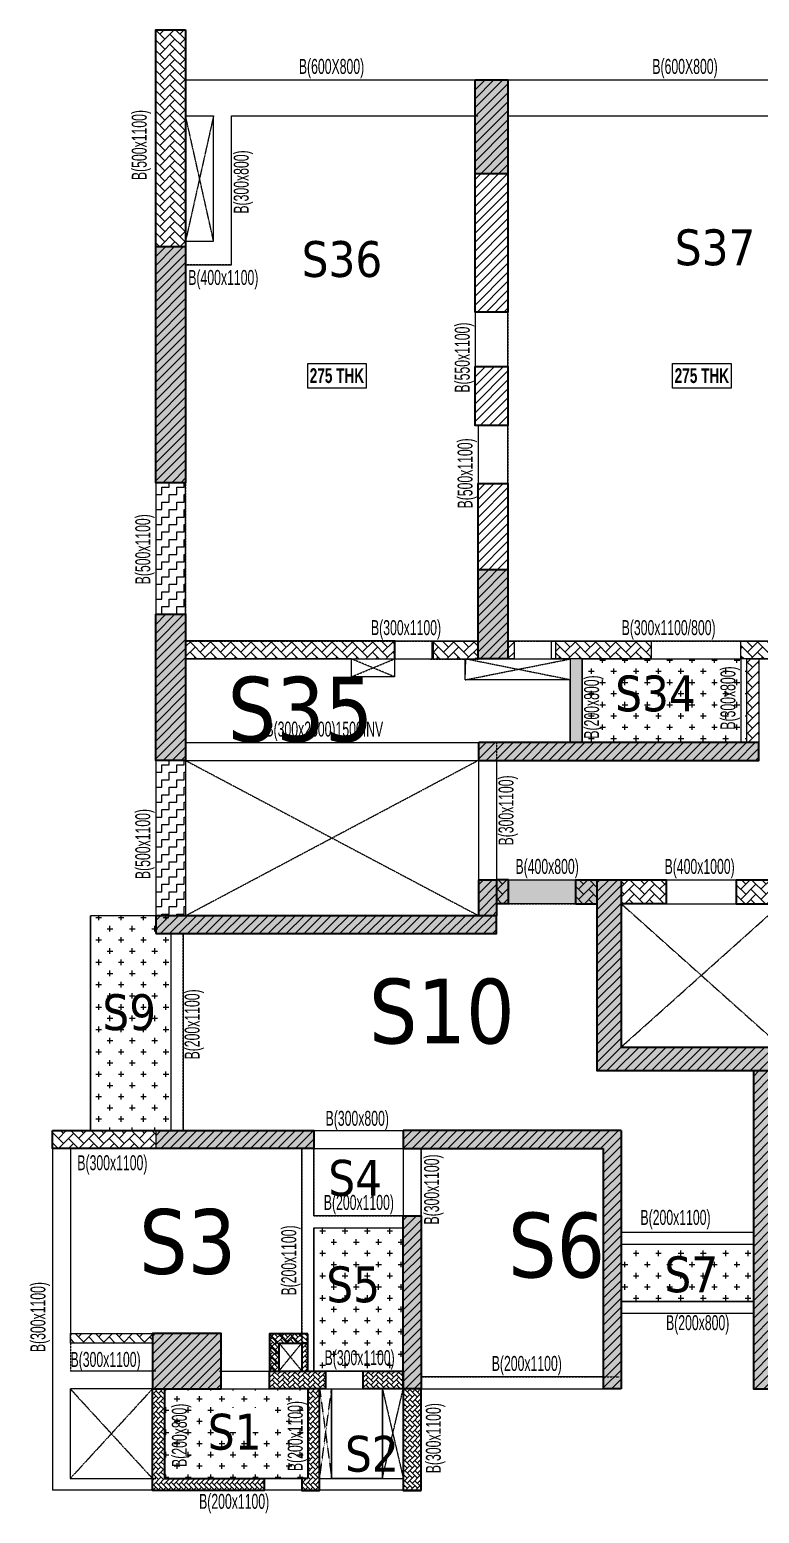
# Model space of a CAD drawing. Header units: millimetres. Extents: x 59 to 67037, y 412 to 26725.
# Drawn here: x 59 to 12278, y 1436 to 26286 of the extents above; entities that cross this region are included whole.
import ezdxf

# ---------------------------------------------------------------- set-up
doc = ezdxf.new("R2010")
doc.units = ezdxf.units.MM
doc.linetypes.add('HIDDEN', pattern=[0.375, 0.25, -0.125])
for name, color, linetype, lineweight in [('A-FLOR-IDEN', 11, 'Continuous', 9), ('A-HIDD-ABVE', 8, 'HIDDEN', 20), ('S-BEAM', 7, 'Continuous', 18), ('S-BEAM-IDEN', 2, 'Continuous', 9), ('S-COL HATCH', 9, 'Continuous', 0), ('S-COLS', 5, 'Continuous', 35)]:
    doc.layers.add(name, color=color, linetype=linetype, lineweight=lineweight)
doc.layers.add('changes', color=7, linetype='Continuous')
doc.layers.add('SUNK SLAB', color=8, linetype='Continuous')
doc.styles.add('Dim.s & Anno.(Misc.)', font='ARIALN.TTF')
doc.styles.add('Swis721 LtCn BT', font='swisscl.ttf', dxfattribs={"width": 0.9, "height": 233.355162})
doc.styles.add('Swis721 LtCn BT_B', font='', dxfattribs={"width": 0.9, "height": 246.918336})
doc.styles.get('Swis721 LtCn BT_B').set_extended_font_data('Swis721 LtCn BT', bold=True)
pattern_1 = [(45, (-31890644.18, 20635841.75), (-75.1300955, 75.1300955), [])]
pattern_2 = [(0, (-31352019.15, 21119978.29), (187.5, 187.5), [93.75, -281.25]), (90, (-31351972.27, 21119931.41), (-187.5, 187.5), [93.75, -281.25])]
pattern_3 = [(45, (-31792792.5, 20735559.75), (0, 169.7056275), [360, -120]), (135, (-31792707.64, 20735644.6), (1e-14, 169.7056275), [360, -120])]
pattern_4 = [(45, (-31609283, 20752631.54), (0, 169.7056275), [360, -120]), (135, (-31609198.14, 20752716.4), (1e-14, 169.7056275), [360, -120])]
pattern_5 = [(315, (-31091886.604, 20694843.886), (84.85281374, -1e-14), [180, -60]), (45, (-31091844.18, 20694801.46), (84.85281374, -2e-14), [180, -60])]
pattern_6 = [(0, (-31792352.74, 20733747.85), (125, 125), [125, -125]), (90, (-31792227.74, 20733747.85), (-125, 125), [125, -125])]

# ---------------------------------------------------------------- blocks, each defined once
blk = doc.blocks.new('A$Cebf64a2d')
at = {"layer": 'S-COL HATCH', "transparency": 33554687}
h = blk.add_hatch(dxfattribs=at)
h.set_pattern_fill('ANSI31', color=256, scale=850)
h.set_pattern_definition(pattern_1)
h.paths.add_polyline_path([(7629, 22675), (7079, 22675), (7079, 18785), (7629, 18785)])
h = blk.add_hatch(dxfattribs=at)
h.set_pattern_fill('ANSI31', color=256, scale=850)
h.set_pattern_definition(pattern_1)
h.paths.add_polyline_path([(2229, 19876), (1729, 19876), (1729, 15926), (2229, 15926)])
h = blk.add_hatch(dxfattribs=at)
h.set_pattern_fill('ANSI31', color=256, scale=850)
h.set_pattern_definition(pattern_1)
h.paths.add_polyline_path([(7629, 17875), (7079, 17875), (7079, 16885), (7629, 16885)])
h = blk.add_hatch(dxfattribs=at)
h.set_pattern_fill('ANSI31', color=256, scale=850)
h.set_pattern_definition(pattern_1)
h.paths.add_polyline_path([(7629, 15675), (7629, 15675), (7629, 15775), (7629, 15915), (7129, 15915), (7129, 12975), (7629, 12975)])
h = blk.add_hatch(dxfattribs=at)
h.set_pattern_fill('ANSI31', color=256, scale=850)
h.set_pattern_definition(pattern_1)
h.paths.add_polyline_path([(1729, 11275), (2229, 11275), (2229, 13726), (1729, 13726)])
h = blk.add_hatch(dxfattribs=at)
h.set_pattern_fill('ANSI31', color=256, scale=850)
h.set_pattern_definition(pattern_1)
h.paths.add_polyline_path([(11829, 11575), (11629, 11575), (7439, 11575), (7439, 11275), (11829, 11275)])
h.paths.add_polyline_path([(7439, 11575), (7140, 11575), (7140, 11275), (7439, 11275)])
h = blk.add_hatch(dxfattribs=at)
h.set_pattern_fill('ANSI31', color=256, scale=850)
h.set_pattern_definition(pattern_1)
h.paths.add_polyline_path([(7140, 8675), (7439, 8675), (7439, 9275), (7140, 9275)])
h = blk.add_hatch(dxfattribs=at)
h.set_pattern_fill('ANSI31', color=256, scale=850)
h.set_pattern_definition(pattern_1)
h.paths.add_polyline_path([(14479, 6075), (14479, 6475), (9525, 6475), (9525, 9275), (9125, 9275), (9125, 6075)])
h = blk.add_hatch(dxfattribs=at)
h.set_pattern_fill('ANSI31', color=256, scale=850)
h.set_pattern_definition(pattern_1)
h.paths.add_polyline_path([(1729, 8675), (1729, 8375), (7439, 8375), (7439, 8675)])
h = blk.add_hatch(dxfattribs=at)
h.set_pattern_fill('ANSI31', color=256, scale=850)
h.set_pattern_definition(pattern_1)
h.paths.add_polyline_path([(12039, 6075), (11739, 6075), (11739, 750), (12039, 750), (14479, 750), (14479, 1150), (12039, 1150), (12039, 2850), (12039, 2850), (12039, 2850)])
h = blk.add_hatch(dxfattribs=at)
h.set_pattern_fill('ANSI31', color=256, scale=850)
h.set_pattern_definition(pattern_1)
h.paths.add_polyline_path([(4375, 5075), (1729, 5075), (1729, 4775), (4375, 4775)])
h = blk.add_hatch(dxfattribs=at)
h.set_pattern_fill('ANSI31', color=256, scale=850)
h.set_pattern_definition(pattern_1)
h.paths.add_polyline_path([(9525, 5075), (5875, 5075), (5875, 4775), (9225, 4775), (9225, 750), (9525, 750)])
h = blk.add_hatch(dxfattribs=at)
h.set_pattern_fill('ANSI31', color=256, scale=850)
h.set_pattern_definition(pattern_1)
h.paths.add_polyline_path([(6175, 3648), (5875, 3648), (5875, 750), (6175, 750)])
h = blk.add_hatch(dxfattribs=at)
h.set_pattern_fill('ANSI31', color=256, scale=850)
h.set_pattern_definition(pattern_1)
h.paths.add_polyline_path([(2825, 1675), (1675, 1675), (1675, 750), (2825, 750)])
at = {"layer": 'S-BEAM', "color": 5, "elevation": 0}
for points in [[(5729, 13276), (2231, 13276), (2231, 12976), (5729, 12976)], [(6359, 13275), (7129, 13275), (7129, 12974), (6359, 12974)], [(7629, 13275), (7730, 13275), (7730, 12975), (7629, 12975)], [(8360, 13275), (10029, 13275), (10029, 12975), (8360, 12975)], [(11529, 13275), (12579, 13275), (12579, 12975), (11529, 12975)], [(11629, 12975), (11829, 12975), (11829, 11575), (11629, 11575)], [(300, 1675), (1675, 1675), (1675, 1515), (300, 1515)], [(4175, 1675), (4175, 1515), (3795, 1515), (3795, 1048), (3635, 1048), (3635, 1675)]]:
    blk.add_lwpolyline(points, close=True, dxfattribs=at)
at = {"layer": 'S-COL HATCH', "transparency": 33554687}
blk.add_line((1729, 5075), (1729, 4775), dxfattribs=at)
at = {"layer": 'S-COLS'}
for p, q in [((2229, 23515), (2229, 23515)), ((2229, 19876), (1729, 19876)), ((7140, 11275, 0), (7140, 11575, 0)), ((9525, 5075), (5875, 5075)), ((5875, 5075), (5875, 4775)), ((9525, 5075), (9525, 750)), ((5875, 4775), (9225, 4775)), ((9225, 4775), (9225, 750)), ((9525, 750), (9225, 750))]:
    blk.add_line(p, q, dxfattribs=at)
at = {"layer": 'S-COLS', "elevation": 0}
for points in [[(2229, 23515), (2229, 15926), (1729, 15926), (1729, 23515)], [(7079, 22675), (7629, 22675), (7629, 18785), (7079, 18785)], [(7079, 17875), (7629, 17875), (7629, 16885), (7079, 16885)], [(1729, 13726), (2229, 13726), (2229, 11275), (1729, 11275)], [(1729, 8375), (7439, 8375), (7439, 8675), (1729, 8675)], [(0, 5075), (4375, 5075), (4375, 4775), (0, 4775)], [(5875, 3648), (6175, 3648), (6175, 750), (5875, 750)], [(1675, 750), (2825, 750), (2825, 1675), (1675, 1675)]]:
    blk.add_lwpolyline(points, close=True, dxfattribs=at)
for points in [[(7129, 12975), (7129, 15915), (7629, 15915), (7629, 12975), (7079, 12975)], [(7140, 11275), (11829, 11275), (11829, 11575), (7140, 11575)], [(20279, 6075), (9125, 6075), (9125, 9275), (9525, 9275), (9525, 6475), (12209, 6475)], [(11739, 6075), (11739, 750), (12039, 750)]]:
    blk.add_lwpolyline(points, dxfattribs=at)
at = {"layer": 'S-COLS', "color": 5, "elevation": 0}
blk.add_lwpolyline([(7140, 9275), (7439, 9275), (7439, 8675), (7140, 8675)], close=True, dxfattribs=at)
blk = doc.blocks.new('A$C2f35dc8c')
at = {"layer": 'S-COL HATCH'}
h = blk.add_hatch(dxfattribs=at)
h.set_pattern_fill('AR-HBONE', color=256, scale=30)
h.set_pattern_definition(pattern_3)
h.paths.add_polyline_path([(1729, 23515), (2229, 23515), (2229, 19876), (1729, 19876)])
at = {"layer": 'S-COL HATCH', "transparency": 33554687}
h = blk.add_hatch(color=256, dxfattribs=at)
h.dxf.hatch_style = 1
h.paths.add_polyline_path([(7079, 21100), (7629, 21100), (7629, 22675), (7079, 22675)])
h = blk.add_hatch(color=256, dxfattribs=at)
h.dxf.hatch_style = 1
h.paths.add_polyline_path([(2229, 19876), (1729, 19876), (1729, 15926), (2229, 15926)])
h = blk.add_hatch(color=256, dxfattribs=at)
h.dxf.hatch_style = 1
h.paths.add_polyline_path([(7629, 14408), (7629, 14464), (7629, 14475), (7129, 14475), (7129, 12975), (7629, 12975)])
h = blk.add_hatch(color=256, dxfattribs=at)
h.dxf.hatch_style = 1
h.paths.add_polyline_path([(1729, 11275), (2229, 11275), (2229, 13726), (1729, 13726)])
at = {"layer": 'S-COL HATCH'}
h = blk.add_hatch(dxfattribs=at)
h.set_pattern_fill('AR-HBONE', color=256, scale=30)
h.set_pattern_definition(pattern_3)
h.paths.add_polyline_path([(5739, 13275), (2231, 13275), (2231, 12976), (5739, 12976)])
h = blk.add_hatch(dxfattribs=at)
h.set_pattern_fill('AR-HBONE', color=256, scale=30)
h.set_pattern_definition(pattern_3)
h.paths.add_polyline_path([(7129, 13275), (6379, 13275), (6379, 12974), (6910, 12974), (6910, 12975), (7129, 12975)])
h = blk.add_hatch(dxfattribs=at)
h.set_pattern_fill('AR-HBONE', color=256, scale=30)
h.set_pattern_definition(pattern_3)
h.paths.add_polyline_path([(7730, 13275), (7629, 13275), (7629, 12975), (7730, 12975)])
h = blk.add_hatch(dxfattribs=at)
h.set_pattern_fill('AR-HBONE', color=256, scale=30)
h.set_pattern_definition(pattern_3)
h.paths.add_polyline_path([(10029, 13275), (8430, 13275), (8430, 12975), (10029, 12975)])
h = blk.add_hatch(dxfattribs=at)
h.set_pattern_fill('AR-HBONE', color=256, scale=30)
h.set_pattern_definition(pattern_3)
h.paths.add_polyline_path([(11529, 13275), (11529, 12975), (12579, 12975), (12579, 13275)])
h = blk.add_hatch(dxfattribs=at)
h.set_pattern_fill('AR-HBONE', color=256, scale=30)
h.set_pattern_definition(pattern_3)
h.paths.add_polyline_path([(11829, 12975), (11629, 12975), (11629, 11575), (11829, 11575)])
at = {"layer": 'S-COL HATCH', "transparency": 33554687}
h = blk.add_hatch(color=256, dxfattribs=at)
h.dxf.hatch_style = 1
h.paths.add_polyline_path([(11829, 11575), (11629, 11575), (7439, 11575), (7439, 11275), (11829, 11275)])
h.paths.add_polyline_path([(7439, 11575), (7140, 11575), (7140, 11275), (7439, 11275)])
h = blk.add_hatch(color=256, dxfattribs=at)
h.dxf.hatch_style = 1
h.paths.add_polyline_path([(7140, 8675), (7439, 8675), (7439, 9275), (7140, 9275)])
at = {"layer": 'S-COL HATCH'}
h = blk.add_hatch(dxfattribs=at)
h.set_pattern_fill('AR-HBONE', color=256, scale=30)
h.set_pattern_definition(pattern_4)
h.paths.add_polyline_path([(7640, 8875), (7640, 9275), (7440, 9275), (7440, 8875)])
h = blk.add_hatch(dxfattribs=at)
h.set_pattern_fill('AR-HBONE', color=256, scale=30)
h.set_pattern_definition(pattern_4)
h.paths.add_polyline_path([(9125, 8875), (9125, 9275), (8760, 9275), (8760, 8875), (8849, 8875)])
at = {"layer": 'S-COL HATCH', "transparency": 33554687}
h = blk.add_hatch(color=256, dxfattribs=at)
h.dxf.hatch_style = 1
h.paths.add_polyline_path([(14479, 6075), (14479, 6475), (9525, 6475), (9525, 9275), (9125, 9275), (9125, 6075)])
at = {"layer": 'S-COL HATCH'}
h = blk.add_hatch(dxfattribs=at)
h.set_pattern_fill('AR-HBONE', color=256, scale=30)
h.set_pattern_definition(pattern_4)
h.paths.add_polyline_path([(10283, 8875), (10283, 9275), (9525, 9275), (9525, 8875)])
h = blk.add_hatch(dxfattribs=at)
h.set_pattern_fill('AR-HBONE', color=256, scale=30)
h.set_pattern_definition(pattern_4)
h.paths.add_polyline_path([(12209, 9275), (11453, 9275), (11453, 8875), (12209, 8875)])
at = {"layer": 'S-COL HATCH', "transparency": 33554687}
h = blk.add_hatch(color=256, dxfattribs=at)
h.dxf.hatch_style = 1
h.paths.add_polyline_path([(1729, 8675), (1729, 8375), (7439, 8375), (7439, 8675)])
h = blk.add_hatch(color=256, dxfattribs=at)
h.dxf.hatch_style = 1
h.paths.add_polyline_path([(12039, 6075), (11739, 6075), (11739, 750), (12039, 750), (14479, 750), (14479, 1150), (12039, 1150), (12039, 2850), (12039, 2850), (12039, 2850)])
at = {"layer": 'S-COL HATCH'}
h = blk.add_hatch(dxfattribs=at)
h.set_pattern_fill('AR-HBONE', color=256, scale=30)
h.set_pattern_definition(pattern_3)
h.paths.add_polyline_path([(1729, 4775), (1729, 5075), (0, 5075), (0, 4775)])
at = {"layer": 'S-COL HATCH', "transparency": 33554687}
h = blk.add_hatch(color=256, dxfattribs=at)
h.dxf.hatch_style = 1
h.paths.add_polyline_path([(4375, 5075), (1729, 5075), (1729, 4775), (4375, 4775)])
h = blk.add_hatch(color=256, dxfattribs=at)
h.dxf.hatch_style = 1
h.paths.add_polyline_path([(9525, 5075), (5875, 5075), (5875, 4775), (9225, 4775), (9225, 750), (9525, 750)])
h = blk.add_hatch(color=256, dxfattribs=at)
h.dxf.hatch_style = 1
h.paths.add_polyline_path([(6175, 3648), (5875, 3648), (5875, 750), (6175, 750)])
at = {"layer": 'S-COL HATCH'}
h = blk.add_hatch(dxfattribs=at)
h.set_pattern_fill('AR-HBONE', color=256, scale=30)
h.set_pattern_definition([(45, (-31792792.5, 20635841.75), (0, 169.7056275), [360, -120]), (135, (-31792707.64, 20635926.6), (1e-14, 169.7056275), [360, -120])])
h.paths.add_polyline_path([(4175, 1675), (4175, 1515), (3795, 1515), (3795, 1048), (3635, 1048), (3635, 1675)])
h.paths.add_polyline_path([(300, 1675), (1675, 1675), (1675, 1515), (300, 1515)])
at = {"layer": 'S-COL HATCH', "transparency": 33554687}
h = blk.add_hatch(color=256, dxfattribs=at)
h.dxf.hatch_style = 1
h.paths.add_polyline_path([(2825, 1675), (1675, 1675), (1675, 750), (2825, 750)])
at = {"layer": 'S-BEAM', "color": 5, "elevation": 0}
for points in [[(5739, 13276), (2231, 13276), (2231, 12976), (5739, 12976)], [(6379, 13275), (7129, 13275), (7129, 12974), (6379, 12974)], [(7629, 13275), (7730, 13275), (7730, 12975), (7629, 12975)], [(8430, 13275), (10029, 13275), (10029, 12975), (8430, 12975)], [(11529, 13275), (12579, 13275), (12579, 12975), (11529, 12975)], [(11629, 12975), (11829, 12975), (11829, 11575), (11629, 11575)]]:
    blk.add_lwpolyline(points, close=True, dxfattribs=at)
at = {"layer": 'S-COL HATCH', "transparency": 33554687}
blk.add_line((1729, 5075, 0), (1729, 4775, 0), dxfattribs=at)
at = {"layer": 'S-COLS'}
for p, q in [((2229, 23515, 0), (2229, 23515, 0)), ((2229, 19876, 0), (1729, 19876, 0)), ((7140, 11275, 0), (7140, 11575, 0)), ((7640, 9275, 0), (7439, 9275, 0)), ((7640, 8875, 0), (7640, 9275, 0)), ((8760, 9275, 0), (8760, 8875, 0)), ((8760, 9275, 0), (9125, 9275, 0)), ((9525, 9275, 0), (10283, 9275, 0)), ((10283, 8875, 0), (10283, 9275, 0)), ((11453, 9275, 0), (11453, 8875, 0)), ((11453, 9275, 0), (12209, 9275, 0)), ((7640, 8875, 0), (7439, 8875, 0)), ((8760, 8875, 0), (9125, 8875, 0)), ((10283, 8875, 0), (9525, 8875, 0)), ((11453, 8875, 0), (12209, 8875, 0)), ((9525, 5075, 0), (5875, 5075, 0)), ((5875, 5075, 0), (5875, 4775, 0)), ((9525, 5075, 0), (9525, 750, 0)), ((5875, 4775, 0), (9225, 4775, 0)), ((9225, 4775, 0), (9225, 750, 0)), ((9525, 750, 0), (9225, 750, 0))]:
    blk.add_line(p, q, dxfattribs=at)
at = {"layer": 'S-COLS', "elevation": 0}
for points in [[(2229, 23515), (2229, 15926), (1729, 15926), (1729, 23515)], [(7079, 22675), (7629, 22675), (7629, 21100), (7079, 21100)], [(1729, 13726), (2229, 13726), (2229, 11275), (1729, 11275)], [(1729, 8375), (7439, 8375), (7439, 8675), (1729, 8675)], [(0, 5075), (4375, 5075), (4375, 4775), (0, 4775)], [(5875, 3648), (6175, 3648), (6175, 750), (5875, 750)], [(1675, 750), (2825, 750), (2825, 1675), (1675, 1675)]]:
    blk.add_lwpolyline(points, close=True, dxfattribs=at)
for points in [[(7129, 12975), (7129, 14475), (7629, 14475), (7629, 12975), (7079, 12975)], [(7140, 11275), (11829, 11275), (11829, 11575), (7140, 11575)], [(20279, 6075), (9125, 6075), (9125, 9275), (9525, 9275), (9525, 6475), (12209, 6475)], [(11739, 6075), (11739, 750), (12039, 750)]]:
    blk.add_lwpolyline(points, dxfattribs=at)
at = {"layer": 'S-COLS', "color": 5, "elevation": 0}
blk.add_lwpolyline([(7140, 9275), (7439, 9275), (7439, 8675), (7140, 8675)], close=True, dxfattribs=at)
blk = doc.blocks.new('A$C6614787e')
at = {"layer": 'S-COL HATCH'}
h = blk.add_hatch(dxfattribs=at)
h.set_pattern_fill('AR-HBONE', color=256, scale=15)
h.set_pattern_definition([(45, (-31102020.92, 20625022.12), (0, 84.85281374), [180, -60]), (135, (-31101978.495, 20625064.55), (7e-15, 84.85281374), [180, -60])])
h.paths.add_polyline_path([(2600, 2625), (1960, 2625), (1960, 2000), (2120, 2000), (2120, 2466), (2600, 2466)])
h = blk.add_hatch(dxfattribs=at)
h.set_pattern_fill('AR-HBONE', color=256, scale=15)
h.set_pattern_definition([(45, (0, 0), (0, 84.8528), [180, -60]), (135, (42.426, 42.426), (7e-15, 84.8528), [180, -60])])
h.paths.add_polyline_path([(2600, 2466), (2500, 2466), (2500, 2000), (2600, 2000)])
h = blk.add_hatch(dxfattribs=at)
h.set_pattern_fill('AR-HBONE', color=256, scale=15)
h.set_pattern_definition([(45, (-31364182.66, 21103765.56), (0, 84.85281374), [180, -60]), (135, (-31364140.23, 21103807.99), (7e-15, 84.85281374), [180, -60])])
h.paths.add_polyline_path([(2900, 1700), (2900, 2000), (1960, 2000), (1960, 1700)])
h = blk.add_hatch(dxfattribs=at)
h.set_pattern_fill('AR-HBONE', color=256, scale=15)
h.set_pattern_definition([(45, (-31362782.653, 21103765.56), (0, 84.85281374), [180, -60]), (135, (-31362740.227, 21103807.99), (7e-15, 84.85281374), [180, -60])])
h.paths.add_polyline_path([(4200, 1700), (4200, 2000), (3530, 2000), (3530, 1700)])
h = blk.add_hatch(dxfattribs=at)
h.set_pattern_fill('AR-HBONE', color=256, scale=15, angle=-90)
h.set_pattern_definition(pattern_5)
edge = h.paths.add_edge_path()
edge.add_line((200, 1700), (200, 200))
edge.add_line((200, 200), (1870, 200))
edge.add_line((1870, 200), (1870, 0))
edge.add_line((1870, 0), (0, 0))
edge.add_line((0, 0), (0, 1700))
edge.add_line((0, 1700), (200, 1700))
h = blk.add_hatch(dxfattribs=at)
h.set_pattern_fill('AR-HBONE', color=256, scale=15, angle=-90)
h.set_pattern_definition(pattern_5)
h.paths.add_polyline_path([(2600, 200), (2500, 200), (2500, 0), (2800, 0), (2800, 1700), (2600, 1700)])
h = blk.add_hatch(dxfattribs=at)
h.set_pattern_fill('AR-HBONE', color=256, scale=15, angle=-90)
h.set_pattern_definition([(315, (21106265.21, 31371048.637), (84.85281374, -2e-14), [180, -60]), (45, (21106307.64, 31371006.21), (84.85281374, -2e-14), [180, -60])])
h.paths.add_polyline_path([(4200, 0), (4500, 0), (4500, 1700), (4200, 1700)])
at = {"layer": 'S-COLS', "elevation": 0}
for points in [[(2600, 2625), (1960, 2625), (1960, 2000), (2120, 2000), (2120, 2466), (2600, 2466), (2600, 2625)], [(200, 1700), (200, 200), (1870, 200), (1870, 0), (0, 0), (0, 1700), (200, 1700)]]:
    blk.add_lwpolyline(points, dxfattribs=at)
for points in [[(2600, 2466), (2500, 2466), (2500, 2000), (2600, 2000)], [(1960, 2000), (2900, 2000), (2900, 1700), (1960, 1700)], [(3530, 2000), (4200, 2000), (4200, 1700), (3530, 1700)], [(2600, 200), (2500, 200), (2500, 0), (2800, 0), (2800, 1700), (2600, 1700)], [(4500, 0), (4500, 1700), (4200, 1700), (4200, 0)]]:
    blk.add_lwpolyline(points, close=True, dxfattribs=at)

msp = doc.modelspace()

# ---------------------------------------------------------------- hatches: boundary and pattern name
at = {"layer": 'SUNK SLAB'}
h = msp.add_hatch(dxfattribs=at)
h.set_pattern_fill('ZIGZAG', color=8, scale=1000, style=0)
h.set_pattern_definition(pattern_6)
h.paths.add_polyline_path([(2669, 18697), (2169, 18697), (2169, 16497), (2669, 16497)])
h = msp.add_hatch(dxfattribs=at)
h.set_pattern_fill('ZIGZAG', color=8, scale=1000, style=0)
h.set_pattern_definition(pattern_6)
h.paths.add_polyline_path([(48329, 15746), (48129, 15746), (48129, 14346), (48329, 14346)])
h.paths.add_polyline_path([(49559, 12046), (47873, 12046), (47873, 11646), (49559, 11646)])
h.paths.add_polyline_path([(9309, 15746), (9269, 15746), (9269, 15746), (9109, 15746), (9109, 14346), (9309, 14346)])
h.paths.add_polyline_path([(9565, 12046), (7879, 12046), (7879, 12046), (7879, 11646), (9565, 11646)])
h = msp.add_hatch(dxfattribs=at)
h.set_pattern_fill('CROSS', color=8, scale=750, style=0)
h.set_pattern_definition(pattern_2)
h.paths.add_polyline_path([(9309, 15746), (9309, 14346), (12069, 14346), (12069, 15746)])
h.paths.add_polyline_path([(9736, 14348), (9736, 15621), (9209, 15621), (9209, 14348)], flags=9)
h = msp.add_hatch(dxfattribs=at)
h.set_pattern_fill('ZIGZAG', color=8, scale=1000, style=0)
h.set_pattern_definition([(0, (-31792352.73, 20729097.31), (125, 125), [125, -125]), (90, (-31792227.73, 20729097.31), (-125, 125), [125, -125])])
h.paths.add_polyline_path([(2669, 14046), (2169, 14046), (2169, 11446), (2669, 11446)])
h = msp.add_hatch(dxfattribs=at)
h.set_pattern_fill('CROSS', color=8, scale=750, style=0)
h.set_pattern_definition(pattern_2)
h.paths.add_polyline_path([(2429, 11446), (1079, 11453), (1079, 7853), (2429, 7846)])
h = msp.add_hatch(dxfattribs=at)
h.set_pattern_fill('CROSS', color=8, scale=750, style=0)
h.set_pattern_definition([(0, (-31352019.15, 21119978.27), (187.5, 187.5), [93.75, -281.25]), (90, (-31351972.27, 21119931.4), (-187.5, 187.5), [93.75, -281.25])])
h.paths.add_polyline_path([(6315, 6219), (4815, 6219), (4815, 3819), (6315, 3819)])
h.paths.add_polyline_path([(4935, 3777), (6334, 3777), (6334, 4304), (4935, 4304)], flags=9)
h = msp.add_hatch(dxfattribs=at)
h.set_pattern_fill('CROSS', color=8, scale=750, style=0)
h.set_pattern_definition(pattern_2)
h.paths.add_polyline_path([(12179, 4986), (12179, 5946), (9965, 5946), (9965, 4986)])
h = msp.add_hatch(dxfattribs=at)
h.set_pattern_fill('CROSS', color=8, scale=750, style=0)
h.set_pattern_definition(pattern_2)
h.paths.add_polyline_path([(4715, 2020), (4715, 3521), (2315, 3519), (2315, 2019)])
h.paths.add_polyline_path([(3148, 2792), (3148, 3204), (4126, 3204), (4126, 2792)], flags=0)
h.paths.add_polyline_path([(2777, 2150), (2777, 3423), (2250, 3423), (2250, 2150)], flags=9)
h.paths.add_polyline_path([(4772, 2143), (4772, 3416), (4245, 3416), (4245, 2143)], flags=9)
h.paths.add_polyline_path([(3102, 2740), (4152, 2740), (4152, 3258), (3102, 3258)], flags=24)

# ---------------------------------------------------------------- linework, layer by layer
at = {"layer": 'A-FLOR-IDEN', "color": 8, "elevation": 0, "flags": 128}
for points in [[(5693, 20693), (5693, 20281), (4716, 20281), (4716, 20693)], [(11805, 20693), (11805, 20281), (10827, 20281), (10827, 20693)]]:
    msp.add_lwpolyline(points, close=True, dxfattribs=at)
at = {"layer": 'A-HIDD-ABVE', "linetype": 'HIDDEN'}
for p, q in [((3139, 24846, 0), (2669, 22746, 0)), ((3139, 22746, 0), (2669, 24846, 0)), ((5446, 15447, 0), (6169, 15747, 0)), ((6169, 15447, 0), (5446, 15747, 0)), ((9109, 15396, 0), (7350, 15747, 0)), ((7350, 15396, 0), (9109, 15746, 0)), ((2669, 14046, 0), (7579, 11446, 0)), ((2669, 11446, 0), (7567, 14046, 0)), ((9965, 11646, 0), (12649, 9246, 0)), ((9965, 9246, 0), (12649, 11646, 0)), ((4235, 4286, 0), (4615, 3821, 0)), ((4235, 3821, 0), (4615, 4286, 0)), ((2115, 2019, 0), (740, 3519, 0)), ((740, 2019, 0), (2115, 3519, 0)), ((4915, 3521, 0), (5116, 2021, 0)), ((4915, 2021, 0), (5115, 3521, 0)), ((5965, 3521, 0), (6316, 2021, 0)), ((5965, 2021, 0), (6315, 3521, 0))]:
    msp.add_line(p, q, dxfattribs=at)
at = {"layer": 'changes', "color": 1, "elevation": 0}
for points in [[(3439, 24846), (7519, 24846), (7519, 23826), (7519, 21556), (7519, 19656), (7569, 19656), (7569, 18686), (7569, 16046), (2669, 16046), (2669, 22346), (3439, 22346)], [(8069, 24846), (14619, 24846), (14619, 16046), (8069, 16046)], [(7879, 14046), (7879, 12046), (25319, 12046), (25319, 14046), (19639, 14046), (19639, 15746), (12269, 15746), (12269, 14046)], [(9309, 15746), (11969, 15746), (11969, 14346), (9309, 14346)], [(2079, 7846), (2429, 7846), (2429, 8196), (2429, 10796), (2429, 11146), (2169, 11146), (2169, 11146), (2169, 11446), (1079, 11446), (1079, 7846)], [(2629, 11146), (2629, 7846), (9965, 7846), (9965, 6146), (12179, 6146), (12179, 8846), (9565, 8846), (9565, 11646), (7879, 11646), (7879, 11146)], [(4615, 7546), (740, 7546), (740, 4544), (740, 4444), (3265, 4446), (3265, 3819), (4075, 3819), (4075, 4444), (4615, 4444)], [(4815, 7544), (6315, 7544), (6315, 6419), (4815, 6419)], [(6615, 7546), (9665, 7546), (9665, 3721), (6615, 3721)], [(4815, 6219), (6315, 6219), (6315, 3819), (4815, 3819)], [(9965, 5946), (12179, 5946), (12179, 4986), (9965, 4986)], [(2320, 3519), (4715, 3519), (4715, 2019), (2320, 2019)], [(5115, 3521), (5965, 3521), (5965, 2021), (5116, 2021)]]:
    msp.add_lwpolyline(points, close=True, dxfattribs=at)
msp.add_lwpolyline([(9109, 14346), (9109, 15396), (7350, 15396), (7361, 15745), (6169, 15745), (6169, 15447), (5446, 15447), (5446, 15746), (2669, 15747), (2669, 14346), (9109, 14346)], dxfattribs=at)
at = {"layer": 'S-BEAM'}
for p, q in [((2669, 25446, 0), (8069, 25446, 0)), ((8069, 25446, 0), (14619, 25446, 0)), ((2669, 24846, 0), (3139, 24846, 0)), ((3139, 22746, 0), (3139, 24846, 0)), ((2669, 22746, 0), (3139, 22746, 0)), ((2169, 18697, 0), (2169, 16497, 0)), ((8069, 15746, 0), (9109, 15746, 0)), ((9109, 15746, 0), (9109, 14346, 0)), ((9309, 15746, 0), (11969, 15746, 0)), ((9309, 15746, 0), (9309, 14346, 0)), ((12269, 15746, 0), (14619, 15746, 0)), ((2169, 14946, 0), (2169, 11446, 0)), ((2669, 14946, 0), (2669, 11446, 0)), ((2669, 14346, 0), (7579, 14346, 0)), ((2669, 14046, 0), (7567, 14046, 0)), ((7579, 12046, 0), (7579, 14046, 0)), ((2429, 11446, 0), (1079, 11446, 0)), ((1079, 7846, 0), (1079, 11446, 0)), ((9965, 11646, 0), (12649, 11646, 0)), ((2429, 7846), (2429, 11146, 0)), ((440, 7546, 0), (440, 1821, 0)), ((4815, 6219, 0), (6315, 6219, 0)), ((4815, 6219, 0), (4815, 3819, 0)), ((9965, 5946, 0), (12179, 5946, 0)), ((9965, 4986, 0), (12179, 4986, 0)), ((9965, 4786, 0), (12179, 4786, 0)), ((4235, 4286, 0), (4615, 4286, 0)), ((4235, 4286, 0), (4235, 3819, 0)), ((4615, 4286, 0), (4615, 3819, 0)), ((2169, 3819, 0), (740, 3819, 0)), ((3240, 3819, 0), (6315, 3819, 0)), ((2320, 3519, 0), (740, 3519, 0)), ((740, 2019, 0), (740, 3519, 0)), ((2115, 3519, 0), (2115, 2019, 0)), ((2315, 3519, 0), (4715, 3521, 0)), ((2315, 3519, 0), (2315, 2019, 0)), ((4715, 3521, 0), (4715, 2021, 0)), ((4915, 3521, 0), (5115, 3521, 0)), ((4915, 3521, 0), (4915, 2021, 0)), ((5115, 3521, 0), (5116, 2021, 0)), ((5895, 3521, 0), (6315, 3521, 0)), ((5965, 2021, 0), (5965, 3521, 0)), ((6315, 3521, 0), (6316, 2021, 0)), ((6615, 3521, 0), (9930, 3521, 0)), ((6615, 3521, 0), (6615, 1821, 0)), ((738, 2019, 0), (2169, 2019, 0)), ((2369, 2019, 0), (4715, 2020, 0)), ((4915, 2020, 0), (6315, 2021, 0)), ((6615, 1821, 0), (440, 1821, 0))]:
    msp.add_line(p, q, dxfattribs=at)
at = {"layer": 'S-BEAM', "linetype": 'HIDDEN'}
for p, q in [((3439, 24846, 0), (7569, 24846, 0)), ((3439, 22346, 0), (3439, 24846, 0)), ((8069, 24846, 0), (14619, 24846, 0)), ((8069, 23871, 0), (8069, 20339, 0)), ((7519, 23826, 0), (7519, 20151, 0)), ((3439, 22346, 0), (2669, 22346, 0)), ((7569, 19656, 0), (7569, 18686, 0)), ((8069, 19656, 0), (8069, 18686, 0)), ((2669, 18697, 0), (2669, 16497, 0)), ((2669, 16046, 0), (7569, 16046, 0)), ((8069, 16046, 0), (14619, 16046, 0)), ((2669, 15747, 0), (7569, 15745, 0)), ((11969, 15746, 0), (11969, 14346, 0)), ((12269, 15746, 0), (12269, 14346, 0)), ((7879, 14346, 0), (7879, 12046, 0)), ((7879, 12046, 0), (9565, 12046, 0)), ((9965, 12046, 0), (12649, 12046, 0)), ((7879, 11646, 0), (9565, 11646, 0)), ((2629, 7846), (2629, 11146, 0)), ((4815, 7846, 0), (6315, 7846, 0)), ((740, 7546, 0), (740, 3819, 0)), ((4615, 7546, 0), (4615, 4286, 0)), ((4815, 7546, 0), (4815, 6419, 0)), ((4815, 7546, 0), (6315, 7546, 0)), ((6315, 7546, 0), (6315, 6419, 0)), ((6615, 7546, 0), (6615, 6419, 0)), ((4815, 6419, 0), (6315, 6419, 0)), ((9965, 6146, 0), (12179, 6146, 0)), ((5115, 3521, 0), (5965, 3521, 0)), ((6615, 3721, 0), (9930, 3721, 0))]:
    msp.add_line(p, q, dxfattribs=at)
at = {"layer": 'S-BEAM', "elevation": 0}
for points in [[(5446, 15747), (6169, 15747), (6169, 15447), (5446, 15447)], [(7350, 15746), (9109, 15746), (9109, 15396), (7350, 15396)]]:
    msp.add_lwpolyline(points, close=True, dxfattribs=at)

# ---------------------------------------------------------------- block references
at = {"layer": 'changes'}
for name, p in [('A$C2f35dc8c', (440, 2771)), ('A$Cebf64a2d', (440, 2771)), ('A$C6614787e', (2115, 1819, 0))]:
    msp.add_blockref(name, p, dxfattribs=at)

# ---------------------------------------------------------------- texts
at = {"layer": 'A-FLOR-IDEN', "color": 1, "char_height": 246.9, "width": 1155, "attachment_point": 2, "line_spacing_factor": 0.964267, "style": 'Swis721 LtCn BT_B'}
for insert in [(5204, 20615), (11316, 20615)]:
    msp.add_mtext('275 THK', dxfattribs=dict(at, insert=insert))
at = {"layer": 'changes', "attachment_point": 1, "style": 'Dim.s & Anno.(Misc.)'}
for s, heights, insert, char_height in [('{\\fTahoma|b0|i0|c0|p34;S37}', [1159], (10863, 22941), 600), ('{\\fTahoma|b0|i0|c0|p34;S36}', [1159], (4614, 22745), 600), ('{\\fTahoma|b0|i0|c0|p34;S35}', [1159], (3373, 15447), 1084.7), ('{\\fTahoma|b0|i0|c0|p34;S34}', [1159], (9865, 15469), 600), ('{\\fTahoma|b0|i0|c0|p34;S10}', [1133], (5740, 10391), 1084.7), ('{\\fTahoma|b0|i0|c0|p34;S9}', [1159], (1276, 10130), 600), ('{\\fTahoma|b0|i0|c0|p34;S4}', [1159], (5060, 7356), 600), ('{\\fTahoma|b0|i0|c0|p34;S3}', [1159], (1891, 6532), 1084.7), ('{\\fTahoma|b0|i0|c0|p34;S6}', [1159], (8070, 6472), 1084.7), ('{\\fTahoma|b0|i0|c0|p34;S7}', [1159], (10689, 5739), 600), ('{\\fTahoma|b0|i0|c0|p34;S5}', [1159], (5026, 5571), 600), ('{\\fTahoma|b0|i0|c0|p34;S1}', [1159], (3042, 3103), 600), ('{\\fTahoma|b0|i0|c0|p34;S2}', [1159], (5340, 2734, 0), 600)]:
    msp.add_mtext_dynamic_manual_height_columns(s, width=6038.66, gutter_width=5424, heights=heights, dxfattribs=dict(at, insert=insert, char_height=char_height))
at = {"layer": 'S-BEAM-IDEN', "style": 'Swis721 LtCn BT', "width": 0.8}
for s, rotation, p in [('B(600X800)', 360, (4567, 25546, 0)), ('B(600X800)', 360, (10487, 25546, 0)), ('B(500x1100)', 90, (2018, 23767, 0)), ('B(300x800)', 90, (3726, 23205, 0)), ('B(400x1100)', 360, (2715, 22011, 0)), ('B(550x1100)', 90, (7428, 20207, 0)), ('B(500x1100)', 90, (7475, 18267, 0)), ('B(500x1100)', 90, (2078, 16996, 0)), ('B(300x1100)', 360, (5775, 16146, 0)), ('B(300x1100/800)', 360, (9973, 16146, 0)), ('B(200x800)', 90, (9594, 14411, 0)), ('B(300x800)', 90, (11878, 14562, 0)), ('B(300x2300)1500INV', 360, (4007, 14446, 0)), ('B(300x1100)', 90, (8161, 12622, 0)), ('B(500x1100)', 90, (2078, 12059, 0)), ('B(400x800)', 360, (8195, 12146, 0)), ('B(400x1000)', 360, (10692, 12146, 0)), ('B(200x1100)', 90, (2904, 9038)), ('B(300x800)', 360, (5015, 7927, 0)), ('B(300x1100)', 90, (6915, 6273, 0)), ('B(200x1100)', 360, (4985, 6518, 0)), ('B(200x1100)', 360, (10288, 6267, 0)), ('B(200x1100)', 90, (4523, 5084, 0)), ('B(300x1100)', 90, (322, 4136, 0)), ('B(200x800)', 360, (10716, 4504, 0)), ('B(300x1100)', 360, (743, 3888, 0)), ('B(300x1100)', 360, (4998, 3918, 0)), ('B(200x1100)', 360, (7797, 3821, 0)), ('B(200x800)', 90, (2690, 2213)), ('B(200x1100)', 90, (4631, 2143)), ('B(300x1100)', 90, (6944, 2107, 0)), ('B(200x1100)', 360, (2896, 1511, 0))]:
    msp.add_text(s, height=250, rotation=rotation, dxfattribs=at).set_placement(p)
msp.add_text('B(300x1100)', height=250, dxfattribs=at).set_placement((857, 7183))

doc.saveas('drawing.dxf')
